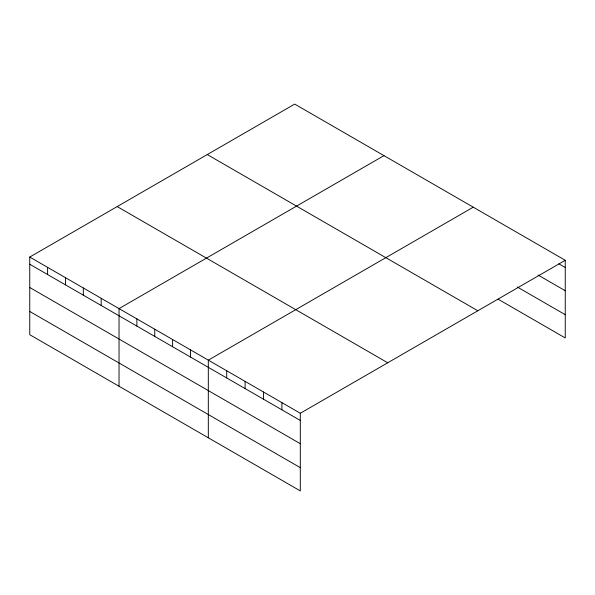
<?xml version="1.0" encoding="UTF-8"?>
<svg xmlns="http://www.w3.org/2000/svg" width="595" height="595" viewBox="0 0 595 595"><rect width="100%" height="100%" fill="white"/><g stroke="black" fill="none" stroke-linecap="round" stroke-linejoin="round"><path stroke-width="0.89" d="M565.25 260.298L300.304 413.257L300.304 490.905L29.75 334.702L29.75 257.055L294.696 104.095L565.25 260.298L565.25 337.945L498.06 299.151M383.976 155.637L119.037 308.604L119.037 386.252M473.263 207.186L208.317 360.154L208.317 437.801M558.854 263.786L565.25 267.482M538.051 275.031L565.25 290.732M517.256 286.983L565.25 314.696M207.261 154.566L477.822 310.776M117.178 206.577L387.739 362.779M29.75 257.055L300.304 413.257M29.75 264.239L300.304 420.449M29.75 287.497L300.304 443.699M29.75 311.453L300.304 467.655M281.911 402.637L281.911 409.821M263.511 392.016L263.511 399.2M245.11 381.395L245.11 388.58M226.717 370.774L226.717 377.959M190.459 349.838L190.459 357.03M172.602 339.529L172.602 346.721M154.745 329.221L154.745 336.406M136.887 318.913L136.887 326.097M101.18 298.296L101.18 305.48M83.322 287.987L83.322 295.172M65.465 277.672L65.465 284.864M47.607 267.363L47.607 274.555"/></g></svg>
